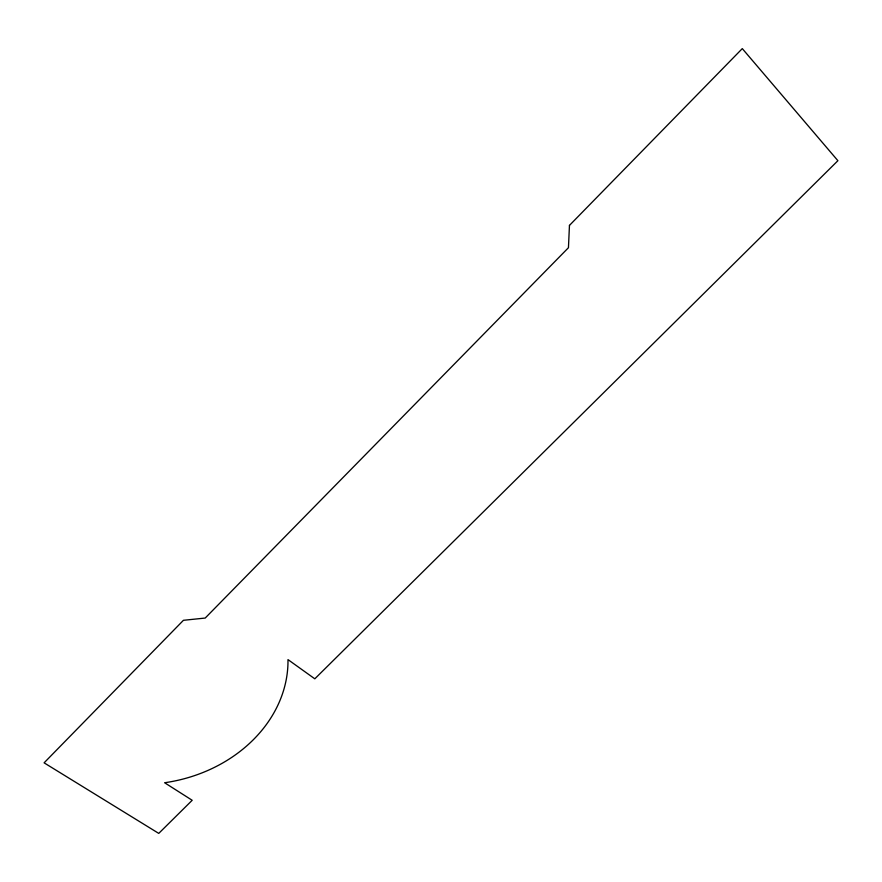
<?xml version="1.0" encoding="UTF-8"?>
<svg xmlns="http://www.w3.org/2000/svg" width="882" height="882" viewBox="0 0 882 882"><rect width="100%" height="100%" fill="white"/><g stroke="black" fill="none" stroke-linecap="round" stroke-linejoin="round"><path stroke-width="1.32" d="M569.452 225.406L568.449 247.721L205.208 618.05L183.434 620.3L44.1 762.831L158.749 833.391L192.188 800.283L164.614 782.742A139.885 116.457 -8.6 0 0 287.984 659.604L314.808 678.82L837.9 160.7L742.291 48.609L569.452 225.406"/></g></svg>
